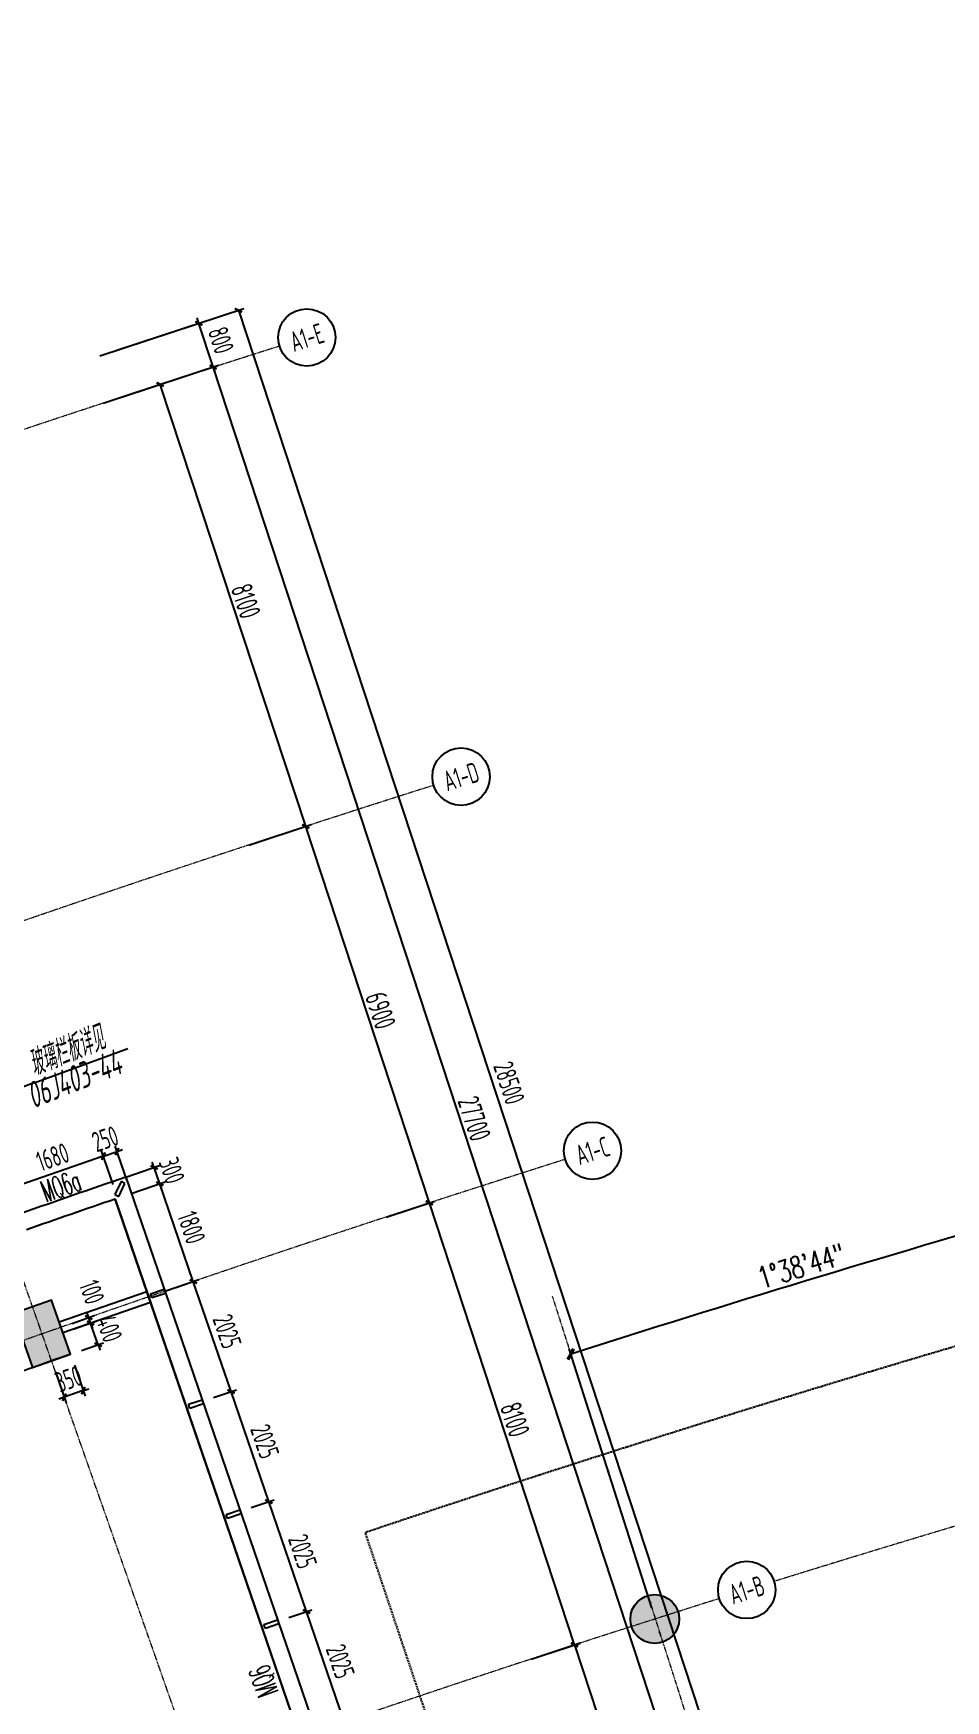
# Model space of a CAD drawing. Header units: millimetres. Extents: x 0 to 12095980, y -6694179 to 0.
# Drawn here: x 11678580 to 11694467, y -6415919 to -6386890 of the extents above; entities that cross this region are included whole.
import ezdxf
from ezdxf.enums import TextEntityAlignment as Align

# ---------------------------------------------------------------- set-up
doc = ezdxf.new("R2010")
doc.units = ezdxf.units.MM
doc.header["$LTSCALE"] = 10
doc.linetypes.add('A1-RG-AXIS$0$CENTER', pattern=[50.8, 31.75, -6.35, 6.35, -6.35])
doc.linetypes.add('A1-RI-F2$0$HIDDEN2', pattern=[0.1875, 0.125, -0.0625])
for name, color, linetype in [('A1-RD-2F$0$A-DIMS-1：100', 1, 'Continuous'), ('A1-RD-2F$0$A-GLAZ', 140, 'Continuous'), ('A1-RD-2F$0$A-louban', 5, 'Continuous'), ('A1-RG-AXIS$0$A-COLU-HATH', 8, 'Continuous'), ('A1-RG-AXIS$0$A-COLUMN', 7, 'Continuous'), ('A1-RG-AXIS$0$A-DETL-PEN0', 247, 'Continuous'), ('A1-RG-AXIS$0$A-DIMS-100', 1, 'Continuous'), ('A1-RG-AXIS$0$A-SYMB-NAME', 13, 'Continuous'), ('A1-RG-AXIS$0$A2-RG-AXIS-150$0$A-DIMS-100', 1, 'Continuous'), ('A1-RI-F2$0$A-DIMS-1：100', 1, 'Continuous'), ('A1-RI-F2$0$A-FUZHUXIAN', 55, 'A1-RI-F2$0$HIDDEN2'), ('A1-RI-F2$0$A-TEXT', 4, 'Continuous'), ('A1-RI-F2$0$A-TEXT1', 4, 'Continuous'), ('A1-RI-F2$0$A-WALL', 7, 'Continuous'), ('A1-RI-F2$0$N-SYMB-DOOR', 13, 'Continuous'), ('A1-RI-F2$0$N-SYMB-DOOR1', 13, 'Continuous'), ('A1-RI-F2$0$N-SYMB-DOOR2', 13, 'Continuous')]:
    doc.layers.add(name, color=color, linetype=linetype)
doc.layers.add('A1-RG-AXIS$0$A-GRID', color=1, linetype='A1-RG-AXIS$0$CENTER', lineweight=9)
doc.styles.add('A1-RD-2F$0$XD2008', font='xd-hzs.shx', dxfattribs={"width": 0.7, "bigfont": 'xd-hztxt.shx'})
doc.styles.add('A1-RG-AXIS$0$A1-RG-AXIS$0$XD2008', font='xd-hzs.shx', dxfattribs={"width": 0.7, "bigfont": 'xd-hztxt.shx'})
doc.styles.add('A1-RG-AXIS$0$A2-RG-AXIS-150$0$XD2008', font='romans.shx', dxfattribs={"width": 0.7})
doc.styles.add('A1-RG-AXIS$0$XD2008', font='xd-hzs.shx', dxfattribs={"width": 0.7, "bigfont": 'xd-hztxt.shx'})
doc.styles.add('A1-RI-F2$0$ECADI', font='gbeitc.shx', dxfattribs={"width": 0.7, "bigfont": 'gbcbig.shx'})
doc.styles.add('A1-RI-F2$0$ECADI-SYM', font='simplex.shx', dxfattribs={"width": 0.7, "bigfont": 'hztxt.shx'})
doc.styles.add('A1-RI-F2$0$XD2008', font='xd-hzs.shx', dxfattribs={"width": 0.7, "bigfont": 'xd-hztxt.shx'})
doc.dimstyles.new('A1-RD-2F$0$XD100$0', dxfattribs={"dimscale": 100, "dimtxt": 3.5, "dimasz": 2, "dimexe": 1, "dimexo": 2, "dimgap": 1, "dimtad": 1, "dimdec": 0, "dimdsep": 46, "dimtxsty": 'A1-RD-2F$0$XD2008', "dimblk": 'A1-RD-2F$0$_ArchTick', "dimblk1": 'A1-RD-2F$0$_ArchTick', "dimblk2": 'A1-RD-2F$0$_ArchTick', "dimsah": 1, "dimcen": 2.5, "dimclrd": 1, "dimclre": 1, "dimclrt": 4, "dimaunit": 1, "dimadec": 0, "dimazin": 0, "dimtfac": 1, "dimtdec": 0, "dimtix": 1, "dimtmove": 2, "dimatfit": 3, "dimfxl": 1, "dimtolj": 1, "dimtzin": 0, "dimarcsym": 0})
doc.dimstyles.new('A1-RG-AXIS$0$A2-RG-AXIS-150$0$XD100', dxfattribs={"dimscale": 100, "dimtxt": 5.5, "dimasz": 1.5, "dimexe": 1, "dimexo": 2, "dimgap": 0.5, "dimtad": 1, "dimdec": 0, "dimdsep": 46, "dimtxsty": 'A1-RG-AXIS$0$A2-RG-AXIS-150$0$XD2008', "dimblk": 'A1-RG-AXIS$0$A2-RG-AXIS-150$0$_ArchTick', "dimcen": 2.5, "dimclrt": 4, "dimaunit": 1, "dimadec": 3, "dimazin": 0, "dimtfac": 1, "dimtdec": 0, "dimtix": 1, "dimtmove": 0, "dimatfit": 3, "dimfxl": 1, "dimtolj": 1, "dimtzin": 0, "dimarcsym": 0})
doc.dimstyles.new('A1-RG-AXIS$0$XD100$0', dxfattribs={"dimscale": 100, "dimtxt": 5.5, "dimasz": 1, "dimexe": 1, "dimexo": 2, "dimgap": 0.5, "dimtad": 1, "dimdec": 0, "dimdsep": 46, "dimtxsty": 'A1-RG-AXIS$0$XD2008', "dimblk": 'A1-RG-AXIS$0$_ArchTick', "dimblk1": 'A1-RG-AXIS$0$_ArchTick', "dimblk2": 'A1-RG-AXIS$0$_ArchTick', "dimsah": 1, "dimcen": 2.5, "dimclrt": 4, "dimazin": 0, "dimtfac": 1, "dimtdec": 0, "dimtix": 1, "dimtmove": 0, "dimatfit": 3, "dimfxl": 1, "dimtolj": 1, "dimtzin": 0, "dimarcsym": 0})
doc.dimstyles.new('A1-RI-F2$0$XD100$0', dxfattribs={"dimscale": 100, "dimtxt": 3.5, "dimasz": 2, "dimexe": 1, "dimexo": 2, "dimgap": 1, "dimtad": 1, "dimdec": 0, "dimdsep": 46, "dimtxsty": 'A1-RI-F2$0$XD2008', "dimblk1": 'A1-RI-F2$0$_ArchTick', "dimblk2": 'A1-RI-F2$0$_ArchTick', "dimsah": 1, "dimcen": 2.5, "dimclrd": 1, "dimclre": 1, "dimclrt": 4, "dimaunit": 1, "dimadec": 0, "dimazin": 0, "dimtfac": 1, "dimtdec": 0, "dimtix": 1, "dimtmove": 2, "dimatfit": 3, "dimfxl": 1, "dimtolj": 1, "dimtzin": 0, "dimarcsym": 0})

# ---------------------------------------------------------------- blocks, each defined once
blk = doc.blocks.new('A1-RI-F2$0$_ArchTick')
at = {"color": 0, "linetype": 'ByBlock', "const_width": 0.4}
blk.add_lwpolyline([(-0.5, -0.5), (0.5, 0.5)], dxfattribs=at)
blk = doc.blocks.new('*D108')
at = {"layer": 'A1-RI-F2$0$A-DIMS-1：100', "color": 1, "linetype": 'ByBlock', "lineweight": -2, "transparency": 16777216}
for p, q in [((11679737, -6392507), (11682247, -6391681)), ((11682152, -6391712), (11691055, -6418786)), ((11688640, -6419580), (11691150, -6418754))]:
    blk.add_line(p, q, dxfattribs=at)
at = {"layer": 'A1-RI-F2$0$A-DIMS-1：100', "color": 1, "linetype": 'ByBlock', "lineweight": -2, "transparency": 16777216, "xscale": 100, "yscale": 100, "zscale": 100}
for p, rotation in [((11682152, -6391712), 108.2035673494303), ((11691055, -6418786), 288.2035673494303)]:
    blk.add_blockref('A1-RI-F2$0$_ArchTick', p, dxfattribs=dict(at, rotation=rotation))
at = {"layer": 'A1-RI-F2$0$A-DIMS-1：100', "color": 4, "linetype": 'ByBlock', "transparency": 16777216, "insert": (11686865, -6405163), "char_height": 350, "attachment_point": 5, "rotation": 288.2036, "style": 'A1-RI-F2$0$XD2008'}
blk.add_mtext('\\A1;28500', dxfattribs=at)
blk = doc.blocks.new('*D109')
at = {"layer": 'A1-RI-F2$0$A-DIMS-1：100', "color": 1, "linetype": 'ByBlock', "lineweight": -2, "transparency": 16777216}
for p, q in [((11680036, -6392408), (11681557, -6391908)), ((11681462, -6391939), (11681431, -6391844)), ((11681712, -6392699), (11681462, -6391939)), ((11680286, -6393168), (11681807, -6392668)), ((11681712, -6392699), (11681743, -6392794))]:
    blk.add_line(p, q, dxfattribs=at)
at = {"layer": 'A1-RI-F2$0$A-DIMS-1：100', "color": 1, "linetype": 'ByBlock', "lineweight": -2, "transparency": 16777216, "xscale": 100, "yscale": 100, "zscale": 100}
for p, rotation in [((11681462, -6391939), 288.2035673494328), ((11681712, -6392699), 108.2035673494328)]:
    blk.add_blockref('A1-RI-F2$0$_ArchTick', p, dxfattribs=dict(at, rotation=rotation))
at = {"layer": 'A1-RI-F2$0$A-DIMS-1：100', "color": 4, "linetype": 'ByBlock', "transparency": 16777216, "insert": (11681848, -6392233), "char_height": 350, "attachment_point": 5, "rotation": 288.2036, "style": 'A1-RI-F2$0$XD2008'}
blk.add_mtext('\\A1;800', dxfattribs=at)
blk = doc.blocks.new('A1-RD-2F$0$_ArchTick')
at = {"color": 0, "linetype": 'ByBlock', "const_width": 0.4}
blk.add_lwpolyline([(-0.5, -0.5), (0.5, 0.5)], dxfattribs=at)
blk = doc.blocks.new('*D650')
at = {"layer": 'A1-RD-2F$0$A-DIMS-1：100', "color": 1, "linetype": 'ByBlock', "lineweight": -2, "transparency": 16777216}
for p, q in [((11683032, -6414473), (11683432, -6414335)), ((11683995, -6416283), (11683338, -6414368)), ((11683690, -6416388), (11684090, -6416251))]:
    blk.add_line(p, q, dxfattribs=at)
at = {"layer": 'A1-RD-2F$0$A-DIMS-1：100', "color": 1, "linetype": 'ByBlock', "lineweight": -2, "transparency": 16777216, "xscale": 100, "yscale": 100, "zscale": 100}
for p, rotation in [((11683338, -6414368), 108.9456767238469), ((11683995, -6416283), 288.9456767238469)]:
    blk.add_blockref('A1-RD-2F$0$_ArchTick', p, dxfattribs=dict(at, rotation=rotation))
at = {"layer": 'A1-RD-2F$0$A-DIMS-1：100', "color": 4, "linetype": 'ByBlock', "transparency": 16777216, "insert": (11683926, -6415236), "char_height": 350, "attachment_point": 5, "rotation": 288.9457, "style": 'A1-RD-2F$0$XD2008'}
blk.add_mtext('\\A1;2025', dxfattribs=at)
blk = doc.blocks.new('*D651')
at = {"layer": 'A1-RD-2F$0$A-DIMS-1：100', "color": 1, "linetype": 'ByBlock', "lineweight": -2, "transparency": 16777216}
for p, q in [((11682375, -6412557), (11682775, -6412420)), ((11683338, -6414368), (11682680, -6412453)), ((11683032, -6414473), (11683432, -6414335))]:
    blk.add_line(p, q, dxfattribs=at)
at = {"layer": 'A1-RD-2F$0$A-DIMS-1：100', "color": 1, "linetype": 'ByBlock', "lineweight": -2, "transparency": 16777216, "xscale": 100, "yscale": 100, "zscale": 100}
for p, rotation in [((11682680, -6412453), 108.945676725204), ((11683338, -6414368), 288.945676725204)]:
    blk.add_blockref('A1-RD-2F$0$_ArchTick', p, dxfattribs=dict(at, rotation=rotation))
at = {"layer": 'A1-RD-2F$0$A-DIMS-1：100', "color": 4, "linetype": 'ByBlock', "transparency": 16777216, "insert": (11683269, -6413321), "char_height": 350, "attachment_point": 5, "rotation": 288.9457, "style": 'A1-RD-2F$0$XD2008'}
blk.add_mtext('\\A1;2025', dxfattribs=at)
blk = doc.blocks.new('*D652')
at = {"layer": 'A1-RD-2F$0$A-DIMS-1：100', "color": 1, "linetype": 'ByBlock', "lineweight": -2, "transparency": 16777216}
for p, q in [((11681717, -6410642), (11682117, -6410505)), ((11682680, -6412453), (11682023, -6410537)), ((11682375, -6412557), (11682775, -6412420))]:
    blk.add_line(p, q, dxfattribs=at)
at = {"layer": 'A1-RD-2F$0$A-DIMS-1：100', "color": 1, "linetype": 'ByBlock', "lineweight": -2, "transparency": 16777216, "xscale": 100, "yscale": 100, "zscale": 100}
for p, rotation in [((11682023, -6410537), 108.9456767252172), ((11682680, -6412453), 288.9456767252171)]:
    blk.add_blockref('A1-RD-2F$0$_ArchTick', p, dxfattribs=dict(at, rotation=rotation))
at = {"layer": 'A1-RD-2F$0$A-DIMS-1：100', "color": 4, "linetype": 'ByBlock', "transparency": 16777216, "insert": (11682611, -6411406), "char_height": 350, "attachment_point": 5, "rotation": 288.9457, "style": 'A1-RD-2F$0$XD2008'}
blk.add_mtext('\\A1;2025', dxfattribs=at)
blk = doc.blocks.new('*D653')
at = {"layer": 'A1-RD-2F$0$A-DIMS-1：100', "color": 1, "linetype": 'ByBlock', "lineweight": -2, "transparency": 16777216}
for p, q in [((11681060, -6408727), (11681461, -6408589)), ((11682023, -6410537), (11681366, -6408622)), ((11681717, -6410642), (11682118, -6410505))]:
    blk.add_line(p, q, dxfattribs=at)
at = {"layer": 'A1-RD-2F$0$A-DIMS-1：100', "color": 1, "linetype": 'ByBlock', "lineweight": -2, "transparency": 16777216, "xscale": 100, "yscale": 100, "zscale": 100}
for p, rotation in [((11681366, -6408622), 108.9265938819784), ((11682023, -6410537), 288.9265938819784)]:
    blk.add_blockref('A1-RD-2F$0$_ArchTick', p, dxfattribs=dict(at, rotation=rotation))
at = {"layer": 'A1-RD-2F$0$A-DIMS-1：100', "color": 4, "linetype": 'ByBlock', "transparency": 16777216, "insert": (11681955, -6409490), "char_height": 350, "attachment_point": 5, "rotation": 288.9266, "style": 'A1-RD-2F$0$XD2008'}
blk.add_mtext('\\A1;2025', dxfattribs=at)
blk = doc.blocks.new('*D654')
at = {"layer": 'A1-RD-2F$0$A-DIMS-1：100', "color": 1, "linetype": 'ByBlock', "lineweight": -2, "transparency": 16777216}
for p, q in [((11680286, -6407089), (11680876, -6406887)), ((11681366, -6408622), (11680782, -6406919)), ((11680871, -6408792), (11681461, -6408589))]:
    blk.add_line(p, q, dxfattribs=at)
at = {"layer": 'A1-RD-2F$0$A-DIMS-1：100', "color": 1, "linetype": 'ByBlock', "lineweight": -2, "transparency": 16777216, "xscale": 100, "yscale": 100, "zscale": 100}
for p, rotation in [((11680782, -6406919), 108.944630007578), ((11681366, -6408622), 288.944630007578)]:
    blk.add_blockref('A1-RD-2F$0$_ArchTick', p, dxfattribs=dict(at, rotation=rotation))
at = {"layer": 'A1-RD-2F$0$A-DIMS-1：100', "color": 4, "linetype": 'ByBlock', "transparency": 16777216, "insert": (11681334, -6407681), "char_height": 350, "attachment_point": 5, "rotation": 288.9446, "style": 'A1-RD-2F$0$XD2008'}
blk.add_mtext('\\A1;1800', dxfattribs=at)
blk = doc.blocks.new('*D655')
at = {"layer": 'A1-RD-2F$0$A-DIMS-1：100', "color": 1, "linetype": 'ByBlock', "lineweight": -2, "transparency": 16777216}
for p, q in [((11680189, -6406806), (11680779, -6406603)), ((11680684, -6406635), (11680652, -6406541)), ((11680782, -6406919), (11680684, -6406635)), ((11680286, -6407089), (11680876, -6406886)), ((11680782, -6406919), (11680814, -6407014))]:
    blk.add_line(p, q, dxfattribs=at)
at = {"layer": 'A1-RD-2F$0$A-DIMS-1：100', "color": 1, "linetype": 'ByBlock', "lineweight": -2, "transparency": 16777216, "xscale": 100, "yscale": 100, "zscale": 100}
for p, rotation in [((11680684, -6406635), 288.9645384254018), ((11680782, -6406919), 108.9645384254018)]:
    blk.add_blockref('A1-RD-2F$0$_ArchTick', p, dxfattribs=dict(at, rotation=rotation))
at = {"layer": 'A1-RD-2F$0$A-DIMS-1：100', "color": 4, "linetype": 'ByBlock', "transparency": 16777216, "insert": (11680993, -6406688), "char_height": 350, "attachment_point": 5, "rotation": 288.9645, "style": 'A1-RD-2F$0$XD2008'}
blk.add_mtext('\\A1;300', dxfattribs=at)
blk = doc.blocks.new('A1-RD-2F$0$chuangkuang')
at = {"linetype": 'ByBlock'}
for p, q in [((11593433, -6456040), (11593631, -6455887)), ((11593479, -6456099), (11593433, -6456040)), ((11593677, -6455946), (11593479, -6456099)), ((11593631, -6455887), (11593677, -6455946))]:
    blk.add_line(p, q, dxfattribs=at)
blk = doc.blocks.new('*D325')
at = {"layer": 'A1-RI-F2$0$A-DIMS-1：100', "color": 1, "linetype": 'ByBlock', "lineweight": -2, "transparency": 16777216}
for p, q in [((11678964, -6410194), (11679153, -6410731)), ((11679295, -6410078), (11679483, -6410615)), ((11679450, -6410521), (11679545, -6410488)), ((11679120, -6410637), (11679026, -6410670)), ((11679450, -6410521), (11679120, -6410637))]:
    blk.add_line(p, q, dxfattribs=at)
at = {"layer": 'A1-RI-F2$0$A-DIMS-1：100', "color": 1, "linetype": 'ByBlock', "lineweight": -2, "transparency": 16777216, "xscale": 100, "yscale": 100, "zscale": 100}
for p, rotation in [((11679450, -6410521), 199.3570313281676), ((11679120, -6410637), 19.3570313281676)]:
    blk.add_blockref('A1-RI-F2$0$_ArchTick', p, dxfattribs=dict(at, rotation=rotation))
at = {"layer": 'A1-RI-F2$0$A-DIMS-1：100', "color": 4, "linetype": 'ByBlock', "transparency": 16777216, "insert": (11679194, -6410319), "char_height": 350, "attachment_point": 5, "rotation": 19.357, "style": 'A1-RI-F2$0$XD2008'}
blk.add_mtext('\\A1;350', dxfattribs=at)
blk = doc.blocks.new('*D328')
at = {"layer": 'A1-RI-F2$0$A-DIMS-1：100', "color": 1, "linetype": 'ByBlock', "lineweight": -2, "transparency": 16777216}
for p, q in [((11679286, -6409446), (11679673, -6409312)), ((11679578, -6409344), (11679545, -6409250)), ((11679709, -6409722), (11679578, -6409344)), ((11679417, -6409823), (11679804, -6409689)), ((11679709, -6409722), (11679742, -6409817))]:
    blk.add_line(p, q, dxfattribs=at)
at = {"layer": 'A1-RI-F2$0$A-DIMS-1：100', "color": 1, "linetype": 'ByBlock', "lineweight": -2, "transparency": 16777216, "xscale": 100, "yscale": 100, "zscale": 100}
for p, rotation in [((11679578, -6409344), 289.1256524009769), ((11679709, -6409722), 109.1256524009769)]:
    blk.add_blockref('A1-RI-F2$0$_ArchTick', p, dxfattribs=dict(at, rotation=rotation))
at = {"layer": 'A1-RI-F2$0$A-DIMS-1：100', "color": 4, "linetype": 'ByBlock', "transparency": 16777216, "insert": (11679903, -6409443), "char_height": 350, "attachment_point": 5, "rotation": 289.1257, "style": 'A1-RI-F2$0$XD2008'}
blk.add_mtext('\\A1;400', dxfattribs=at)
blk = doc.blocks.new('*D329')
at = {"layer": 'A1-RI-F2$0$A-DIMS-1：100', "color": 1, "linetype": 'ByBlock', "lineweight": -2, "transparency": 16777216}
for p, q in [((11679256, -6409350), (11679638, -6409216)), ((11679289, -6409444), (11679671, -6409310)), ((11679544, -6409249), (11679511, -6409155)), ((11679577, -6409343), (11679544, -6409249)), ((11679577, -6409343), (11679610, -6409438))]:
    blk.add_line(p, q, dxfattribs=at)
at = {"layer": 'A1-RI-F2$0$A-DIMS-1：100', "color": 1, "linetype": 'ByBlock', "lineweight": -2, "transparency": 16777216, "xscale": 100, "yscale": 100, "zscale": 100}
for p, rotation in [((11679544, -6409249), 289.2896641167065), ((11679577, -6409343), 109.2896641167065)]:
    blk.add_blockref('A1-RI-F2$0$_ArchTick', p, dxfattribs=dict(at, rotation=rotation))
at = {"layer": 'A1-RI-F2$0$A-DIMS-1：100', "color": 4, "linetype": 'ByBlock', "transparency": 16777216, "insert": (11679601, -6408805), "char_height": 350, "attachment_point": 5, "rotation": 289.2897, "style": 'A1-RI-F2$0$XD2008'}
blk.add_mtext('\\A1;100', dxfattribs=at)
blk = doc.blocks.new('*D483')
at = {"layer": 'A1-RI-F2$0$A-DIMS-1：100', "color": 1, "linetype": 'ByBlock', "lineweight": -2, "transparency": 16777216}
for p, q in [((11679799, -6406439), (11678212, -6406990)), ((11679970, -6406933), (11679767, -6406345)), ((11678383, -6407483), (11678180, -6406895))]:
    blk.add_line(p, q, dxfattribs=at)
at = {"layer": 'A1-RI-F2$0$A-DIMS-1：100', "color": 1, "linetype": 'ByBlock', "lineweight": -2, "transparency": 16777216, "xscale": 100, "yscale": 100, "zscale": 100}
for p, rotation in [((11679799, -6406439), 19.12505656583533), ((11678212, -6406990), 199.1250565658353)]:
    blk.add_blockref('A1-RI-F2$0$_ArchTick', p, dxfattribs=dict(at, rotation=rotation))
at = {"layer": 'A1-RI-F2$0$A-DIMS-1：100', "color": 4, "linetype": 'ByBlock', "transparency": 16777216, "insert": (11678916, -6406455), "char_height": 350, "attachment_point": 5, "rotation": 19.1251, "style": 'A1-RI-F2$0$XD2008'}
blk.add_mtext('\\A1;1680', dxfattribs=at)
blk = doc.blocks.new('*D484')
at = {"layer": 'A1-RI-F2$0$A-DIMS-1：100', "color": 1, "linetype": 'ByBlock', "lineweight": -2, "transparency": 16777216}
for p, q in [((11679802, -6406439), (11679707, -6406471)), ((11679971, -6406932), (11679769, -6406344)), ((11679802, -6406439), (11680038, -6406358)), ((11680208, -6406851), (11680006, -6406263)), ((11680038, -6406358), (11680133, -6406325))]:
    blk.add_line(p, q, dxfattribs=at)
at = {"layer": 'A1-RI-F2$0$A-DIMS-1：100', "color": 1, "linetype": 'ByBlock', "lineweight": -2, "transparency": 16777216, "xscale": 100, "yscale": 100, "zscale": 100}
for p, rotation in [((11679802, -6406439), 18.94567672543111), ((11680038, -6406358), 198.945676725431)]:
    blk.add_blockref('A1-RI-F2$0$_ArchTick', p, dxfattribs=dict(at, rotation=rotation))
at = {"layer": 'A1-RI-F2$0$A-DIMS-1：100', "color": 4, "linetype": 'ByBlock', "transparency": 16777216, "insert": (11679831, -6406138), "char_height": 350, "attachment_point": 5, "rotation": 18.9457, "style": 'A1-RI-F2$0$XD2008'}
blk.add_mtext('\\A1;250', dxfattribs=at)
blk = doc.blocks.new('A1-RG-AXIS$0$_ArchTick')
at = {"color": 0, "linetype": 'ByBlock', "const_width": 0.4}
blk.add_lwpolyline([(-0.5, -0.5), (0.5, 0.5)], dxfattribs=at)
blk = doc.blocks.new('*D724')
at = {"layer": 'A1-RG-AXIS$0$A-DIMS-100', "color": 0, "lineweight": -2, "transparency": 16777216}
for p, q in [((11680096, -6393230), (11681807, -6392668)), ((11690356, -6419016), (11681712, -6392699)), ((11688740, -6419547), (11690451, -6418985))]:
    blk.add_line(p, q, dxfattribs=at)
at = {"layer": 'A1-RG-AXIS$0$A-DIMS-100', "color": 0, "lineweight": -2, "transparency": 16777216, "xscale": 100, "yscale": 100, "zscale": 100}
for p, rotation in [((11681712, -6392699), 108.182712823025), ((11690356, -6419016), 288.182712823025)]:
    blk.add_blockref('A1-RG-AXIS$0$_ArchTick', p, dxfattribs=dict(at, rotation=rotation))
at = {"layer": 'A1-RG-AXIS$0$A-DIMS-100', "color": 4, "transparency": 16777216, "insert": (11686260, -6405784), "char_height": 375, "attachment_point": 5, "rotation": 288.1827, "style": 'A1-RG-AXIS$0$XD2008'}
blk.add_mtext('\\A1;27700', dxfattribs=at)
blk = doc.blocks.new('*D725')
at = {"layer": 'A1-RG-AXIS$0$A-DIMS-100', "color": 0, "lineweight": -2, "transparency": 16777216}
for p, q in [((11683172, -6400747), (11683229, -6400729)), ((11685477, -6407253), (11683324, -6400698)), ((11685305, -6407309), (11685382, -6407284))]:
    blk.add_line(p, q, dxfattribs=at)
at = {"layer": 'A1-RG-AXIS$0$A-DIMS-100', "color": 0, "lineweight": -2, "transparency": 16777216, "xscale": 100, "yscale": 100, "zscale": 100}
for p, rotation in [((11683324, -6400698), 108.1827128230255), ((11685477, -6407253), 288.1827128230256)]:
    blk.add_blockref('A1-RG-AXIS$0$_ArchTick', p, dxfattribs=dict(at, rotation=rotation))
at = {"layer": 'A1-RG-AXIS$0$A-DIMS-100', "color": 4, "transparency": 16777216, "insert": (11684626, -6403901), "char_height": 375, "attachment_point": 5, "rotation": 288.1827, "style": 'A1-RG-AXIS$0$XD2008'}
blk.add_mtext('\\A1;6900', dxfattribs=at)
blk = doc.blocks.new('*D726')
at = {"layer": 'A1-RG-AXIS$0$A-DIMS-100', "color": 0, "lineweight": -2, "transparency": 16777216}
for p, q in [((11684723, -6407499), (11685571, -6407220)), ((11688005, -6414946), (11685476, -6407251)), ((11687252, -6415194), (11688100, -6414915))]:
    blk.add_line(p, q, dxfattribs=at)
at = {"layer": 'A1-RG-AXIS$0$A-DIMS-100', "color": 0, "lineweight": -2, "transparency": 16777216, "xscale": 100, "yscale": 100, "zscale": 100}
for p, rotation in [((11685476, -6407251), 108.1934151448586), ((11688005, -6414946), 288.1934151448585)]:
    blk.add_blockref('A1-RG-AXIS$0$_ArchTick', p, dxfattribs=dict(at, rotation=rotation))
at = {"layer": 'A1-RG-AXIS$0$A-DIMS-100', "color": 4, "transparency": 16777216, "insert": (11686966, -6411025), "char_height": 375, "attachment_point": 5, "rotation": 288.1934, "style": 'A1-RG-AXIS$0$XD2008'}
blk.add_mtext('\\A1;8100', dxfattribs=at)
blk = doc.blocks.new('*D727')
at = {"layer": 'A1-RG-AXIS$0$A-DIMS-100', "color": 0, "lineweight": -2, "transparency": 16777216}
for p, q in [((11679796, -6393329), (11680883, -6392971)), ((11683323, -6400695), (11680788, -6393002)), ((11682332, -6401022), (11683418, -6400664))]:
    blk.add_line(p, q, dxfattribs=at)
at = {"layer": 'A1-RG-AXIS$0$A-DIMS-100', "color": 0, "lineweight": -2, "transparency": 16777216, "xscale": 100, "yscale": 100, "zscale": 100}
for p, rotation in [((11680788, -6393002), 108.2397998855985), ((11683323, -6400695), 288.2397998855985)]:
    blk.add_blockref('A1-RG-AXIS$0$_ArchTick', p, dxfattribs=dict(at, rotation=rotation))
at = {"layer": 'A1-RG-AXIS$0$A-DIMS-100', "color": 4, "transparency": 16777216, "insert": (11682281, -6396774), "char_height": 375, "attachment_point": 5, "rotation": 288.2398, "style": 'A1-RG-AXIS$0$XD2008'}
blk.add_mtext('\\A1;8100', dxfattribs=at)
blk = doc.blocks.new('*D741')
at = {"layer": 'A1-RG-AXIS$0$A-DIMS-100', "color": 0, "lineweight": -2, "transparency": 16777216}
for p, q in [((11687442, -6415132), (11688101, -6414916)), ((11688005, -6414947), (11689439, -6419318)), ((11688876, -6419503), (11689534, -6419287))]:
    blk.add_line(p, q, dxfattribs=at)
at = {"layer": 'A1-RG-AXIS$0$A-DIMS-100', "color": 0, "lineweight": -2, "transparency": 16777216, "xscale": 100, "yscale": 100, "zscale": 100}
for p, rotation in [((11688005, -6414947), 108.1543853283377), ((11689439, -6419318), 288.1543853283377)]:
    blk.add_blockref('A1-RG-AXIS$0$_ArchTick', p, dxfattribs=dict(at, rotation=rotation))
at = {"layer": 'A1-RG-AXIS$0$A-DIMS-100', "color": 4, "transparency": 16777216, "insert": (11688948, -6417058), "char_height": 375, "attachment_point": 5, "rotation": 288.1544, "style": 'A1-RG-AXIS$0$XD2008'}
blk.add_mtext('\\A1;4600', dxfattribs=at)
blk = doc.blocks.new('A1-RG-AXIS$0$colu')
at = {"layer": 'A1-RG-AXIS$0$A-COLU-HATH', "linetype": 'ByBlock'}
h = blk.add_hatch(color=256, dxfattribs=at)
h.paths.add_polyline_path([(11591264, -6433839), (11591159, -6433557), (11590222, -6433908), (11590400, -6434382)])
h.paths.add_polyline_path([(11582706, -6437301), (11582516, -6436795), (11581580, -6437146), (11581701, -6437474)])
h.paths.add_polyline_path([(11590472, -6449024), (11591080, -6449817), (11591635, -6449392), (11591027, -6448598)])
h.paths.add_polyline_path([(11597647, -6443800), (11598174, -6444530), (11598741, -6444120), (11598215, -6443391)])
h.paths.add_polyline_path([(11585545, -6442594), (11586154, -6443388), (11586709, -6442962), (11586101, -6442168)])
h.paths.add_polyline_path([(11592849, -6437150), (11593376, -6437880), (11593943, -6437471), (11593417, -6436741)])
h.paths.add_polyline_path([(11606395, -6455924), (11606921, -6456654), (11607489, -6456244), (11606962, -6455514)])
h.paths.add_polyline_path([(11601626, -6449315), (11602153, -6450044), (11602720, -6449635), (11602194, -6448905)])
edge = h.paths.add_edge_path()
edge.add_arc((11595249, -6454684), 425, 0, 360)
edge = h.paths.add_edge_path()
edge.add_arc((11600176, -6461115), 425, 0, 360)
h.paths.add_polyline_path([(11613307, -6451074), (11613812, -6451818), (11614392, -6451425), (11613886, -6450680)])
h.paths.add_polyline_path([(11620356, -6446424), (11620839, -6447183), (11621430, -6446806), (11620946, -6446047)])
h.paths.add_polyline_path([(11615974, -6439552), (11616458, -6440311), (11617048, -6439934), (11616564, -6439175)])
h.paths.add_polyline_path([(11608730, -6444330), (11609235, -6445075), (11609815, -6444682), (11609309, -6443937)])
h.paths.add_polyline_path([(11600306, -6431919), (11600812, -6432664), (11601391, -6432270), (11600885, -6431526)])
h.paths.add_polyline_path([(11607910, -6426904), (11608394, -6427663), (11608984, -6427286), (11608500, -6426527)])
h.paths.add_polyline_path([(11630302, -6423285), (11630693, -6423983), (11631129, -6423739), (11630739, -6423040)])
h.paths.add_polyline_path([(11626248, -6416039), (11626639, -6416737), (11627075, -6416493), (11626684, -6415795)])
h.paths.add_polyline_path([(11627535, -6441978), (11627997, -6442751), (11628598, -6442392), (11628136, -6441619)])
h.paths.add_polyline_path([(11634839, -6437741), (11635279, -6438526), (11635889, -6438184), (11635450, -6437399)])
h.paths.add_polyline_path([(11615655, -6422109), (11616117, -6422881), (11616718, -6422522), (11616256, -6421750)])
h.paths.add_polyline_path([(11619863, -6429147), (11620325, -6429919), (11620926, -6429560), (11620464, -6428788)])
h.paths.add_polyline_path([(11630859, -6430629), (11631299, -6431414), (11631910, -6431072), (11631470, -6430287)])
h.paths.add_polyline_path([(11627539, -6424694), (11627978, -6425480), (11628589, -6425138), (11628150, -6424353)])
h.paths.add_polyline_path([(11623353, -6434983), (11623815, -6435756), (11624415, -6435396), (11623953, -6434624)])
h.paths.add_polyline_path([(11623535, -6417538), (11623974, -6418324), (11624585, -6417982), (11624146, -6417197)])
h.paths.add_polyline_path([(11635339, -6420464), (11635756, -6421262), (11636376, -6420938), (11635960, -6420140)])
h.paths.add_polyline_path([(11645506, -6407138), (11645842, -6407864), (11645388, -6408074), (11645053, -6407348)])
h.paths.add_polyline_path([(11648218, -6414201), (11648554, -6414927), (11649008, -6414718), (11648672, -6413991)])
h.paths.add_polyline_path([(11649797, -6429904), (11650191, -6430713), (11650820, -6430407), (11650426, -6429597)])
h.paths.add_polyline_path([(11632163, -6412872), (11631542, -6413196), (11632283, -6414615), (11632904, -6414290)])
h.paths.add_polyline_path([(11648553, -6404923), (11647915, -6405211), (11648573, -6406669), (11649211, -6406381)])
h.paths.add_polyline_path([(11638488, -6426491), (11638905, -6427289), (11639525, -6426965), (11639108, -6426167)])
h.paths.add_polyline_path([(11646232, -6422575), (11646626, -6423384), (11647255, -6423078), (11646862, -6422268)])
h.paths.add_polyline_path([(11643258, -6416460), (11643651, -6417269), (11644281, -6416963), (11643887, -6416153)])
edge = h.paths.add_edge_path()
edge.add_arc((11640554, -6410101), 425, 0, 360)
h.paths.add_polyline_path([(11642262, -6433715), (11642678, -6434512), (11643299, -6434188), (11642882, -6433391)])
h.paths.add_polyline_path([(11657439, -6426310), (11657809, -6427131), (11658447, -6426843), (11658077, -6426022)])
h.paths.add_polyline_path([(11654086, -6418882), (11654456, -6419702), (11655094, -6419414), (11654724, -6418594)])
h.paths.add_polyline_path([(11659423, -6409141), (11659770, -6409971), (11660416, -6409702), (11660069, -6408871)])
h.paths.add_polyline_path([(11651288, -6412684), (11651658, -6413504), (11652296, -6413216), (11651926, -6412396)])
h.paths.add_polyline_path([(11672567, -6404095), (11672841, -6404846), (11673311, -6404675), (11673037, -6403924)])
h.paths.add_polyline_path([(11669749, -6396288), (11670092, -6397229), (11670562, -6397058), (11670219, -6396117)])
h.paths.add_polyline_path([(11678236, -6409178), (11678568, -6410121), (11679228, -6409889), (11678897, -6408946)])
h.paths.add_polyline_path([(11675949, -6402668), (11676281, -6403611), (11676941, -6403379), (11676610, -6402436)])
h.paths.add_polyline_path([(11662042, -6415416), (11662388, -6416247), (11663034, -6415977), (11662688, -6415147)])
h.paths.add_polyline_path([(11670094, -6412181), (11670417, -6413021), (11671070, -6412770), (11670748, -6411930)])
h.paths.add_polyline_path([(11656266, -6401573), (11656651, -6402496), (11657297, -6402226), (11656912, -6401304)])
h.paths.add_polyline_path([(11664718, -6398177), (11665077, -6399111), (11665730, -6398860), (11665372, -6397926)])
h.paths.add_polyline_path([(11667657, -6405832), (11667980, -6406673), (11668633, -6406422), (11668311, -6405582)])
h.paths.add_polyline_path([(11673265, -6395025), (11673596, -6395969), (11674256, -6395737), (11673925, -6394793)])
edge = h.paths.add_edge_path()
edge.add_arc((11681417, -6417175), 425, 0, 360)
h.paths.add_polyline_path([(11673015, -6419789), (11673338, -6420629), (11673991, -6420379), (11673669, -6419538)])
h.paths.add_polyline_path([(11665180, -6422938), (11665527, -6423769), (11666173, -6423499), (11665826, -6422668)])
at = {"layer": 'A1-RG-AXIS$0$A-COLUMN'}
blk.add_lwpolyline([(11678236, -6409178), (11678568, -6410121), (11679228, -6409889), (11678897, -6408946)], close=True, dxfattribs=at)
blk = doc.blocks.new('A1-RG-AXIS$0$A2-RG-AXIS-150$0$_ArchTick')
at = {"color": 0, "linetype": 'ByBlock', "const_width": 0.4}
blk.add_lwpolyline([(-0.5, -0.5), (0.5, 0.5)], dxfattribs=at)
blk = doc.blocks.new('*D760')
at = {"layer": 'A1-RG-AXIS$0$A2-RG-AXIS-150$0$A-DIMS-100', "color": 0, "lineweight": -2, "ltscale": 3, "transparency": 16777216}
for p, q in [((11697423, -6411854), (11696112, -6407301)), ((11689350, -6414305), (11687909, -6409792))]:
    blk.add_line(p, q, dxfattribs=at)
blk.add_arc((11778730, -6694179), 298438, 106.06589, 107.71131, dxfattribs=at)
at = {"layer": 'A1-RG-AXIS$0$A2-RG-AXIS-150$0$A-DIMS-100', "color": 0, "lineweight": -2, "ltscale": 3, "transparency": 16777216, "xscale": 150, "yscale": 150, "zscale": 150}
for p, rotation in [((11696140, -6407397), 16.06589323007349), ((11687939, -6409887), 197.7113142222303)]:
    blk.add_blockref('A1-RG-AXIS$0$A2-RG-AXIS-150$0$_ArchTick', p, dxfattribs=dict(at, rotation=rotation))
at = {"layer": 'A1-RG-AXIS$0$A2-RG-AXIS-150$0$A-DIMS-100', "color": 4, "ltscale": 3, "transparency": 16777216, "insert": (11691951, -6408351), "char_height": 375, "attachment_point": 5, "rotation": 16.8886, "style": 'A1-RG-AXIS$0$A2-RG-AXIS-150$0$XD2008'}
blk.add_mtext('\\A1;1°38\'44"', dxfattribs=at)
blk = doc.blocks.new('A1-RG-AXIS$0$A1zhouhao')
at = {"color": 13}
blk.add_circle((11937809, -6402822), 500, dxfattribs=at)
at = {"style": 'A1-RG-AXIS$0$A1-RG-AXIS$0$XD2008', "width": 0.7}
blk.add_attdef('GRID', text='', height=500, dxfattribs=at).set_placement((11937809, -6402822), align=Align.MIDDLE)
blk = doc.blocks.new('A1-RI-F2$0$mc')
at = {"layer": 'A1-RI-F2$0$N-SYMB-DOOR', "style": 'A1-RI-F2$0$ECADI-SYM', "width": 0.7}
for tag, p in [('门窗主编号1', (56, -311)), ('门窗主编号2', (668, -311))]:
    blk.add_attdef(tag, p, '', height=180, dxfattribs=at)
at = {"layer": 'A1-RI-F2$0$N-SYMB-DOOR', "style": 'A1-RI-F2$0$ECADI-SYM', "width": 0.7, "flags": 1}
for tag, p in [('洞口尺寸(宽X高)', (56, -717)), ('备注', (57, -921))]:
    blk.add_attdef(tag, p, '', height=180, dxfattribs=at)
at = {"layer": 'A1-RI-F2$0$N-SYMB-DOOR1', "style": 'A1-RI-F2$0$ECADI-SYM', "width": 0.7}
blk.add_attdef('门窗辅编号1', (56, -516), '', height=180, dxfattribs=at)
at = {"layer": 'A1-RI-F2$0$N-SYMB-DOOR2', "style": 'A1-RI-F2$0$ECADI-SYM', "width": 0.7}
blk.add_attdef('门窗辅编号2', (312, -516), '', height=180, dxfattribs=at)
blk = doc.blocks.new('A1-RD-2F')
at = {"layer": 'A1-RD-2F$0$A-GLAZ', "ltscale": 0.25}
for p, q in [((11680188.7, -6406805.6), (11683857.5, -6417493.4)), ((11680002.4, -6407186.8), (11683476.3, -6417307.1))]:
    blk.add_line(p, q, dxfattribs=at)
for radius, start in [(303800, 108.926817), (303500, 108.983433)]:
    blk.add_arc((11778729.3, -6694180.2), radius, start, 109.290673, dxfattribs=at)
at = {"layer": 'A1-RD-2F$0$A-louban'}
blk.add_lwpolyline([(11683476.3, -6417307.1), (11680002.4, -6407186.8, 0.0013421), (11678463, -6407720.9)], format="xyb", dxfattribs=at)
at = {"linetype": 'ByBlock', "xscale": -1, "rotation": 101.814061315894}
blk.add_blockref('A1-RD-2F$0$chuangkuang', (2987230.1, 3619183.7), dxfattribs=at)
at = {"linetype": 'ByBlock', "rotation": 161.0772922762194}
for p in [(20554126.4, -16275624.8), (20554786.4, -16277547.4), (20555443.8, -16279462.7), (20556101.3, -16281377.9)]:
    blk.add_blockref('A1-RD-2F$0$chuangkuang', p, dxfattribs=at)
at = {"layer": 'A1-RD-2F$0$A-DIMS-1：100', "color": 3, "linetype": 'ByBlock'}
for p1, p2, distance, picture, middle in [((11680097, -6407154.3), (11679999.5, -6406870.5), -724, '*D655', (11680993, -6406687.7)), ((11680681.3, -6408856.8), (11680097, -6407154.3), -724, '*D654', (11681334, -6407681.2)), ((11681527.9, -6410707.1), (11680871.1, -6408791.6), -523.3, '*D653', (11681954.7, -6409490.4)), ((11682185.4, -6412622.4), (11681527.9, -6410707.1), -523, '*D652', (11682611.5, -6411405.6)), ((11682842.9, -6414537.7), (11682185.4, -6412622.4), -523, '*D651', (11683268.9, -6413320.9)), ((11683500.3, -6416453), (11682842.9, -6414537.7), -523, '*D650', (11683926.4, -6415236.2))]:
    dim = blk.add_aligned_dim(p1=p1, p2=p2, distance=distance, dimstyle='A1-RD-2F$0$XD100$0', override={"dimasz": 1}, dxfattribs=at)
    dim.commit()
    dim.dimension.update_dxf_attribs({"geometry": picture, "text_midpoint": middle})
blk = doc.blocks.new('A1-RG-AXIS')
at = {"layer": 'A1-RG-AXIS$0$A-COLU-HATH', "linetype": 'ByBlock'}
h = blk.add_hatch(color=256, dxfattribs=at)
edge = h.paths.add_edge_path()
edge.add_arc((11689401.7, -6414498.6), 425, 0, 360)
edge = h.paths.add_edge_path()
edge.add_arc((11705613.5, -6409829.1), 425, 0, 360)
edge = h.paths.add_edge_path()
edge.add_arc((11697478.8, -6412045.9), 425, 0, 360)
edge = h.paths.add_edge_path()
edge.add_arc((11722057, -6406100.7), 425, 0, 360)
edge = h.paths.add_edge_path()
edge.add_arc((11713808.4, -6407846.8), 425, 0, 360)
edge = h.paths.add_edge_path()
edge.add_arc((11738687.4, -6403322.3), 425, 0, 360)
edge = h.paths.add_edge_path()
edge.add_arc((11730352.2, -6404592.1), 425, 0, 360)
edge = h.paths.add_edge_path()
edge.add_arc((11755449.9, -6401503.2), 425, 0, 360)
edge = h.paths.add_edge_path()
edge.add_arc((11747055.6, -6402292.4), 425, 0, 360)
at = {"layer": 'A1-RG-AXIS$0$A-COLUMN'}
blk.add_circle((11689401.7, -6414498.6), 425, dxfattribs=at)
at = {"layer": 'A1-RG-AXIS$0$A-DETL-PEN0', "linetype": 'A1-RG-AXIS$0$CENTER'}
for centre, radius, start, end in [((11778731.3, -6694179.4), 296300.2, 107.709523, 107.71339), ((11689410.4, -6414495.8), 300, 105.64774, 109.46818), ((11689410.4, -6414495.8), 250, 105.23476, 109.81967), ((11778731.2, -6694179.1), 293599.9, 107.709505, 107.713408), ((11689410.4, -6414495.8), 250, 285.60325, 290.18816), ((11689410.4, -6414495.8), 300, 285.95474, 289.77518)]:
    blk.add_arc(centre, radius, start, end, dxfattribs=at)
at = {"layer": 'A1-RG-AXIS$0$A-GRID', "ltscale": 0.05}
blk.add_line((11687617.4, -6408878.6), (11692302.5, -6423548.9), dxfattribs=at)
at = {"layer": 'A1-RG-AXIS$0$A-GRID', "linetype": 'A1-RG-AXIS$0$CENTER', "ltscale": 0.05}
blk.add_lwpolyline([(11684567.3, -6426142.2), (11670777.5, -6386890)], dxfattribs=at)
blk.add_lwpolyline([(11682866.1, -6392336.6, 0.1037295), (11569674.9, -6456283.6, 0.1037295)], format="xyb", dxfattribs=at)
at = {"layer": 'A1-RG-AXIS$0$A-GRID', "ltscale": 0.05}
for points in [[(11759163.7, -6401231.5, 0.0588264), (11691481.1, -6413842.7, 0.0588264)], [(11759426.3, -6405824.2, 0.0587072), (11692937.2, -6418207.1, 0.0587072)], [(11690526.8, -6414141.5, 0.1045274), (11584753.6, -6473784.9)]]:
    blk.add_lwpolyline(points, format="xyb", dxfattribs=at)
at = {"layer": 'A1-RG-AXIS$0$A-GRID', "linetype": 'A1-RG-AXIS$0$CENTER', "ltscale": 0.05}
blk.add_arc((11778731.9, -6694178.6), 308600, 107.574373, 131.323037, dxfattribs=at)
at = {"layer": 'A1-RG-AXIS$0$A-GRID', "ltscale": 0.05}
blk.add_arc((11778731.9, -6694178.6), 301700, 107.53359, 131.336201, dxfattribs=at)
at = {"layer": 'A1-RG-AXIS$0$A-COLU-HATH', "linetype": 'ByBlock'}
blk.add_blockref('A1-RG-AXIS$0$colu', (0, 0), dxfattribs=at)
at = {"layer": 'A1-RG-AXIS$0$A-SYMB-NAME', "linetype": 'ByBlock'}
ref = blk.add_blockref('A1-RG-AXIS$0$A1zhouhao', (-1634515.7, -3913864.7), dxfattribs=dict(at, rotation=17.66521001700248))
ref.add_attrib('GRID', 'A1-E', dxfattribs={"layer": '0', "color": 4, "height": 350, "rotation": 17.66521, "style": 'A1-RG-AXIS$0$A1-RG-AXIS$0$XD2008', "width": 0.7}).set_placement((11683342.5, -6392184.8), align=Align.MIDDLE)
ref = blk.add_blockref('A1-RG-AXIS$0$A1zhouhao', (-1625844, -3889562.6), dxfattribs=dict(at, rotation=17.52772952663235))
ref.add_attrib('GRID', 'A1-D', dxfattribs={"layer": '0', "color": 4, "height": 350, "rotation": 17.52773, "style": 'A1-RG-AXIS$0$A1-RG-AXIS$0$XD2008', "width": 0.7}).set_placement((11686029.2, -6399831.6), align=Align.MIDDLE)
ref = blk.add_blockref('A1-RG-AXIS$0$A1zhouhao', (-1625887.3, -3908468.8), dxfattribs=dict(at, rotation=17.58106728933692))
ref.add_attrib('GRID', 'A1-C', dxfattribs={"layer": '0', "color": 4, "height": 350, "rotation": 17.58107, "style": 'A1-RG-AXIS$0$A1-RG-AXIS$0$XD2008', "width": 0.7}).set_placement((11688317, -6406344.4), align=Align.MIDDLE)
ref = blk.add_blockref('A1-RG-AXIS$0$A1zhouhao', (-1621059.3, -3904726.4), dxfattribs=dict(at, rotation=17.53205314611568))
ref.add_attrib('GRID', 'A1-B', dxfattribs={"layer": '0', "color": 4, "height": 350, "rotation": 17.53205, "style": 'A1-RG-AXIS$0$A1-RG-AXIS$0$XD2008', "width": 0.7}).set_placement((11691003.3, -6413990.9), align=Align.MIDDLE)
at = {"layer": 'A1-RG-AXIS$0$A-DIMS-100'}
for p1, p2, distance, picture, middle in [((11688550, -6419609.5), (11679906.2, -6393292.6), -1900.9, '*D724', (11686259.7, -6405783.8)), ((11682141.8, -6401084.3), (11679606.5, -6393391.3), -1243.6, '*D727', (11682280.8, -6396774.2)), ((11687062.4, -6415256.3), (11684533.4, -6407561.2), -992.5, '*D726', (11686966.4, -6411024.7)), ((11687252.5, -6415193.8), (11688685.7, -6419564.9), 792.5, '*D741', (11688947.8, -6417058.5))]:
    dim = blk.add_aligned_dim(p1=p1, p2=p2, distance=distance, dimstyle='A1-RG-AXIS$0$XD100$0', override={"dimtxt": 3.75}, dxfattribs=at)
    dim.commit()
    dim.dimension.update_dxf_attribs({"geometry": picture, "text_midpoint": middle})
dim = blk.add_linear_dim(base=(11683323.7, -6400697.5), p1=(11685494.7, -6407247.1), p2=(11683362.4, -6400684.8), angle=288.18271, dimstyle='A1-RG-AXIS$0$XD100$0', override={"dimtxt": 3.75}, dxfattribs=at)
dim.commit()
dim.dimension.update_dxf_attribs({"geometry": '*D725', "text_midpoint": (11684625.9, -6403901.1)})
at = {"layer": 'A1-RG-AXIS$0$A2-RG-AXIS-150$0$A-DIMS-100', "ltscale": 3}
dim = blk.add_angular_dim_3p(base=(11693398.5, -6408200.8), center=(11778730.4, -6694178.9), p1=(11689411.1, -6414495.1), p2=(11697478.8, -6412045.7), dimstyle='A1-RG-AXIS$0$A2-RG-AXIS-150$0$XD100', override={"dimtxt": 3.75, "dimadec": 4}, dxfattribs=at)
dim.commit()
dim.dimension.update_dxf_attribs({"geometry": '*D760', "text_midpoint": (11691951.4, -6408351.1)})
blk = doc.blocks.new('A1-RI-F2')
at = {"layer": 'A1-RI-F2$0$A-FUZHUXIAN', "ltscale": 15}
blk.add_lwpolyline([(11697385.2, -6408952.1, 0.0114998), (11684356.2, -6412994.1), (11685659.5, -6416881.5, 0.0845607), (11599102.5, -6463333.2), (11592167, -6454412), (11594287.7, -6452776.4, 0), (11592699.6, -6450703.6, 0.0170298), (11576443.9, -6463978.8), (11589775.5, -6479462.1, -0.111917), (11700888.4, -6418975.6, -0.111917)], format="xyb", dxfattribs=at)
at = {"layer": 'A1-RI-F2$0$A-TEXT'}
for q in [(11680226.4, -6404563), (11677447.1, -6405593.5)]:
    blk.add_line((11678592.9, -6405163), q, dxfattribs=at)
at = {"layer": 'A1-RI-F2$0$A-WALL', "linetype": 'ByBlock'}
for p, q in [((11679029.8, -6409322.8), (11680554.1, -6408794.2)), ((11679095.3, -6409511.7), (11680619.1, -6408983.3))]:
    blk.add_line(p, q, dxfattribs=at)
blk.add_arc((11778731.8, -6694178.3), 301200, 109.290673, 110.198762, dxfattribs=at)
at = {"color": 3, "linetype": 'ByBlock'}
blk.add_blockref('A1-RD-2F', (0, 0), dxfattribs=at)
at = {"linetype": 'ByBlock'}
blk.add_blockref('A1-RG-AXIS', (0, 0), dxfattribs=at)
at = {"layer": 'A1-RI-F2$0$N-SYMB-DOOR'}
ref = blk.add_blockref('A1-RI-F2$0$mc', (11678567.4, -6406834.5), dxfattribs=dict(at, xscale=1.499999998481852, yscale=1.499999998481852, rotation=19.3299603725144))
ref.add_attrib('门窗主编号1', 'MQ6a', (11678800.7, -6407247.4), dxfattribs={"height": 375, "rotation": 19.32996, "style": 'A1-RI-F2$0$ECADI-SYM', "width": 0.5})
ref = blk.add_blockref('A1-RI-F2$0$mc', (11682444.8, -6416003.4), dxfattribs=dict(at, xscale=1.499999999410186, yscale=1.499999999410186, rotation=110.046798514914))
ref.add_attrib('门窗主编号1', 'MQ6', (11682854.8, -6415764.8), dxfattribs={"height": 375, "rotation": 110.0468, "style": 'A1-RI-F2$0$ECADI-SYM', "width": 0.5})
at = {"layer": 'A1-RI-F2$0$A-TEXT', "style": 'A1-RI-F2$0$ECADI', "width": 0.7}
for s, p in [('玻璃栏板详见', (11678606.4, -6405060.4, 0)), ('06J403-44', (11678577.7, -6405613.4, 0))]:
    blk.add_text(s, height=450, rotation=21.56444, dxfattribs=at).set_placement(p)
at = {"layer": 'A1-RI-F2$0$A-TEXT1', "style": 'A1-RI-F2$0$ECADI', "width": 0.7}
for tag, p in [('（-0.050）', (11749732.1, -6422418.7)), ('（结构标高）', (11757640.8, -6422418.7))]:
    blk.add_attdef(tag, p, '', height=375, dxfattribs=at)
at = {"layer": 'A1-RI-F2$0$A-DIMS-1：100', "color": 3, "linetype": 'ByBlock'}
for p1, p2, distance, picture, middle in [((11679546.9, -6392569), (11688450, -6419642.3), 2742.4, '*D108', (11686864.9, -6405163)), ((11680096.2, -6393230.2), (11679846.4, -6392470.5), -1700.9, '*D109', (11681848.3, -6392233.1)), ((11680036, -6407121.6), (11680272.5, -6407040.5), 722, '*D484', (11679830.5, -6406138)), ((11680036, -6407121.6), (11678449, -6407672), -722, '*D483', (11678915.8, -6406454.8)), ((11679228.3, -6409889), (11679097.2, -6409511.1), -509, '*D328', (11679903.5, -6409443.2)), ((11679228.3, -6409889.1), (11678898.1, -6410005.1), 669.6, '*D325', (11679194, -6410319.4))]:
    dim = blk.add_aligned_dim(p1=p1, p2=p2, distance=distance, dimstyle='A1-RI-F2$0$XD100$0', override={"dimasz": 1}, dxfattribs=at)
    dim.commit()
    dim.dimension.update_dxf_attribs({"geometry": picture, "text_midpoint": middle})
dim = blk.add_linear_dim(base=(11679544.1, -6409248.9), p1=(11679100.1, -6409510.1), p2=(11679067.1, -6409415.9), angle=109.28966, dimstyle='A1-RI-F2$0$XD100$0', override={"dimasz": 1}, dxfattribs=at)
dim.commit()
dim.dimension.update_dxf_attribs({"geometry": '*D329', "text_midpoint": (11679600.8, -6408805.5), "dimtype": 129})

msp = doc.modelspace()

# ---------------------------------------------------------------- block references
msp.add_blockref('A1-RI-F2', (0, 0))

doc.saveas('drawing.dxf')
